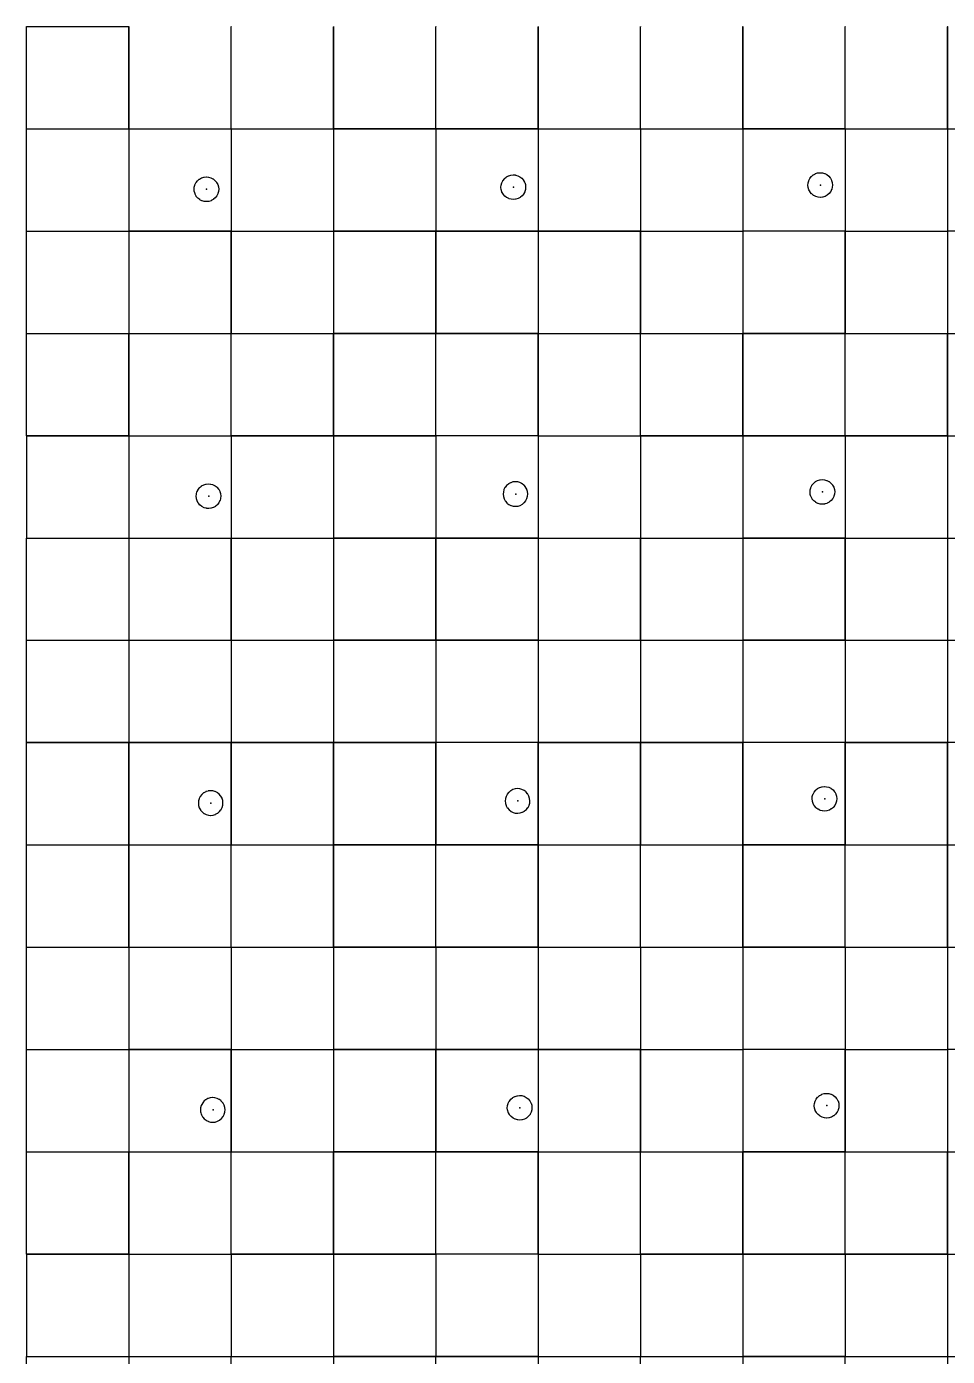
# Model space of a CAD drawing. Header units: metres. Extents: x 0 to 398, y -24 to 612.
# Drawn here: x 0 to 81, y 90 to 207 of the extents above; entities that cross this region are included whole.
import ezdxf

# ---------------------------------------------------------------- set-up
doc = ezdxf.new("R2010")
doc.units = ezdxf.units.M
doc.layers.add('LAYER_01_CUT', color=7, linetype='Continuous')
doc.layers.add('LAYER_04_GRID', color=7, linetype='Continuous')

msp = doc.modelspace()

# ---------------------------------------------------------------- linework, layer by layer
at = {"layer": 'LAYER_01_CUT'}
for points in [[(0, 189.01), (0, 198), (0, 198.01), (0, 207), (8.99, 207), (9, 207), (9, 198.01), (9, 198), (9, 189.01)], [(9, 207), (9, 206.99)], [(9, 198), (9, 206.99)], [(18, 198.01), (18, 207), (18, 206.99)], [(18, 198), (18, 206.99)], [(26.99, 207), (27, 207), (27, 198.01), (27, 198), (27, 189.01)], [(27, 207), (27, 206.99)], [(27, 198), (27, 206.99)], [(36, 198.01), (36, 207), (36, 206.99)], [(36, 198), (36, 206.99)], [(44.99, 207), (45, 207), (45, 198.01), (45, 198), (45, 189.01)], [(45, 207), (45, 206.99)], [(45, 198), (45, 206.99)], [(54, 198.01), (54, 207), (54, 206.99)], [(54, 198), (54, 206.99)], [(62.99, 207), (63, 207), (63, 198.01), (63, 198), (63, 189.01)], [(63, 207), (63, 206.99)], [(63, 198), (63, 206.99)], [(72, 198.01), (72, 207), (72, 206.99)], [(72, 198), (72, 206.99)], [(80.99, 207), (81, 207), (81, 198.01), (81, 198), (81, 189.01)], [(81, 207), (81, 206.99)], [(81, 198), (81, 206.99)], [(0, 198), (8.99, 198)], [(0, 198), (0.01, 198)], [(0.01, 198), (9, 198)], [(8.99, 198), (9, 198)], [(9.01, 198), (9, 198)], [(9, 198), (9, 197.99)], [(9, 198), (17.99, 198)], [(9, 197.99), (9, 189)], [(9.01, 198), (18, 198)], [(17.99, 198), (18, 198), (18, 189.01)], [(18, 198), (18, 198.01)], [(18, 198), (18, 197.99)], [(18, 198), (26.99, 198)], [(18, 198), (18.01, 198)], [(18, 197.99), (18, 189)], [(18.01, 198), (27, 198)], [(26.99, 198), (27, 198)], [(35.99, 198), (27, 198)], [(27.01, 198), (27, 198)], [(27, 198), (27, 197.99)], [(27, 197.99), (27, 189)], [(27.01, 198), (36, 198)], [(35.99, 198), (36, 198), (36, 189.01)], [(36, 198), (36, 198.01)], [(36, 198), (36, 197.99)], [(36, 198), (44.99, 198)], [(36, 198), (36.01, 198)], [(36, 197.99), (36, 189)], [(45, 198), (36.01, 198)], [(45, 198), (44.99, 198)], [(45, 198), (45, 197.99)], [(45, 198), (53.99, 198)], [(45, 198), (45.01, 198)], [(45, 197.99), (45, 189)], [(45.01, 198), (54, 198)], [(53.99, 198), (54, 198), (54, 189.01)], [(54, 198), (54, 198.01)], [(54.01, 198), (54, 198)], [(54, 198), (54, 197.99)], [(54, 198), (62.99, 198)], [(54, 197.99), (54, 189)], [(54.01, 198), (63, 198)], [(63, 198), (62.99, 198)], [(63, 198), (63, 197.99)], [(63, 198), (71.99, 198)], [(63, 198), (63.01, 198)], [(63, 197.99), (63, 189)], [(72, 198), (63.01, 198)], [(71.99, 198), (72, 198), (72, 189.01)], [(72, 198), (72, 198.01)], [(72, 198), (72, 197.99)], [(72, 198), (80.99, 198)], [(72, 198), (72.01, 198)], [(72, 197.99), (72, 189)], [(72.01, 198), (81, 198)], [(80.99, 198), (81, 198)], [(81.01, 198), (81, 198)], [(81, 198), (81, 197.99)], [(81, 198), (89.99, 198)], [(81, 197.99), (81, 189)], [(16.82, 193.1), (16.82, 193.09), (16.88, 192.9), (16.88, 192.9), (16.88, 192.89), (16.9, 192.7), (16.9, 192.69), (16.9, 192.68), (16.89, 192.5), (16.88, 192.5), (16.88, 192.49), (16.83, 192.3), (16.83, 192.3), (16.83, 192.29), (16.74, 192.11), (16.73, 192.1), (16.73, 192.1), (16.6, 191.94), (16.6, 191.93), (16.44, 191.8), (16.43, 191.79), (16.42, 191.78), (16.24, 191.69), (16.24, 191.68), (16.23, 191.68), (16.04, 191.62), (16.03, 191.62), (16.02, 191.62), (15.83, 191.6), (15.82, 191.6), (15.82, 191.6), (15.64, 191.61), (15.63, 191.62), (15.62, 191.62), (15.44, 191.67), (15.43, 191.67), (15.42, 191.67), (15.25, 191.76), (15.24, 191.77), (15.23, 191.77), (15.07, 191.9), (15.06, 191.9), (14.93, 192.06), (14.92, 192.07), (14.92, 192.08), (14.82, 192.26), (14.82, 192.26), (14.82, 192.27), (14.76, 192.46), (14.76, 192.47), (14.75, 192.48), (14.73, 192.67), (14.73, 192.67), (14.73, 192.68), (14.75, 192.86), (14.75, 192.87), (14.75, 192.88), (14.8, 193.06), (14.81, 193.07), (14.81, 193.08), (14.9, 193.25), (14.9, 193.26), (14.91, 193.27), (15.03, 193.43), (15.04, 193.43), (15.19, 193.57), (15.21, 193.58), (15.21, 193.58), (15.39, 193.68), (15.4, 193.68), (15.41, 193.68), (15.59, 193.74), (15.6, 193.74), (15.61, 193.75), (15.8, 193.77), (15.81, 193.77), (15.82, 193.77), (16, 193.75), (16, 193.75), (16.01, 193.75), (16.2, 193.7), (16.2, 193.69), (16.21, 193.69), (16.39, 193.6), (16.4, 193.6), (16.4, 193.59), (16.56, 193.47), (16.57, 193.46), (16.7, 193.31), (16.71, 193.29), (16.72, 193.29), (16.81, 193.11), (16.82, 193.1)], [(42.41, 193.87), (42.59, 193.93), (42.6, 193.93), (42.61, 193.93), (42.8, 193.95), (42.81, 193.95), (42.82, 193.95), (43, 193.94), (43, 193.94), (43.01, 193.93), (43.2, 193.88), (43.2, 193.88), (43.21, 193.88), (43.39, 193.79), (43.4, 193.78), (43.4, 193.78), (43.56, 193.65), (43.57, 193.65), (43.7, 193.49), (43.71, 193.48), (43.72, 193.47), (43.81, 193.3), (43.82, 193.29), (43.82, 193.28), (43.88, 193.09), (43.88, 193.08), (43.88, 193.07), (43.9, 192.88), (43.9, 192.88), (43.9, 192.87), (43.88, 192.69), (43.88, 192.68), (43.88, 192.67), (43.83, 192.49), (43.83, 192.48), (43.83, 192.47), (43.74, 192.3), (43.73, 192.29), (43.73, 192.28), (43.6, 192.12), (43.6, 192.12), (43.44, 191.99), (43.43, 191.97), (43.42, 191.97), (43.24, 191.87), (43.24, 191.87), (43.23, 191.87), (43.04, 191.81), (43.03, 191.81), (43.02, 191.81), (42.83, 191.79), (42.82, 191.79), (42.82, 191.79), (42.64, 191.8), (42.63, 191.8), (42.62, 191.8), (42.44, 191.85), (42.43, 191.86), (42.42, 191.86), (42.24, 191.95), (42.24, 191.95), (42.23, 191.96), (42.07, 192.08), (42.06, 192.09), (41.93, 192.24), (41.92, 192.26), (41.92, 192.27), (41.82, 192.44), (41.82, 192.45), (41.81, 192.46), (41.76, 192.65), (41.75, 192.65), (41.75, 192.66), (41.73, 192.85), (41.73, 192.86), (41.73, 192.87), (41.75, 193.05), (41.75, 193.06), (41.75, 193.06), (41.8, 193.25), (41.8, 193.26), (41.81, 193.26), (41.9, 193.44), (41.9, 193.45), (41.91, 193.46), (42.03, 193.61), (42.04, 193.62), (42.19, 193.75), (42.21, 193.76), (42.21, 193.77), (42.39, 193.86), (42.4, 193.87), (42.41, 193.87)], [(70.7, 193.68), (70.71, 193.67), (70.72, 193.66), (70.81, 193.48), (70.82, 193.47), (70.82, 193.47), (70.88, 193.28), (70.88, 193.27), (70.88, 193.26), (70.9, 193.07), (70.9, 193.06), (70.9, 193.06), (70.88, 192.88), (70.88, 192.87), (70.88, 192.86), (70.83, 192.68), (70.83, 192.67), (70.82, 192.66), (70.74, 192.48), (70.73, 192.48), (70.73, 192.47), (70.6, 192.31), (70.6, 192.3), (70.44, 192.17), (70.43, 192.16), (70.42, 192.16), (70.24, 192.06), (70.23, 192.06), (70.23, 192.05), (70.04, 192), (70.03, 191.99), (70.02, 191.99), (69.83, 191.97), (69.82, 191.97), (69.82, 191.97), (69.64, 191.99), (69.63, 191.99), (69.62, 191.99), (69.44, 192.04), (69.43, 192.04), (69.42, 192.05), (69.24, 192.14), (69.24, 192.14), (69.23, 192.15), (69.07, 192.27), (69.06, 192.28), (68.93, 192.43), (68.92, 192.44), (68.92, 192.45), (68.82, 192.63), (68.82, 192.64), (68.81, 192.64), (68.76, 192.83), (68.75, 192.84), (68.75, 192.85), (68.73, 193.04), (68.73, 193.05), (68.73, 193.06), (68.75, 193.23), (68.75, 193.24), (68.75, 193.25), (68.8, 193.43), (68.8, 193.44), (68.81, 193.45), (68.9, 193.63), (68.9, 193.63), (68.91, 193.64), (69.03, 193.8), (69.04, 193.81), (69.19, 193.94), (69.21, 193.95), (69.21, 193.95), (69.39, 194.05), (69.4, 194.05), (69.41, 194.06), (69.59, 194.12), (69.6, 194.12), (69.61, 194.12), (69.8, 194.14), (69.81, 194.14), (69.82, 194.14), (70, 194.12), (70, 194.12), (70.01, 194.12), (70.19, 194.07), (70.2, 194.07), (70.21, 194.06), (70.39, 193.97), (70.4, 193.97), (70.4, 193.97), (70.56, 193.84), (70.57, 193.83), (70.7, 193.68)], [(0, 189.01), (0, 189)], [(0, 171.01), (0, 180), (0, 180.01), (0, 189), (8.99, 189)], [(0, 189), (0.01, 189)], [(0.01, 189), (9, 189)], [(8.99, 189), (9, 189)], [(9, 189.01), (9, 189)], [(17.99, 189), (9, 189), (9, 180.01), (9, 180), (9, 171.01), (9, 171), (9, 162.01)], [(9.01, 189), (9, 189)], [(9, 188.99), (9, 189)], [(9, 188.99), (9, 180)], [(9.01, 189), (18, 189)], [(18, 189), (17.99, 189)], [(18, 189.01), (18, 189)], [(18, 180.01), (18, 189), (26.99, 189)], [(18, 188.99), (18, 189)], [(18, 189), (18.01, 189)], [(18, 188.99), (18, 180)], [(18.01, 189), (27, 189)], [(26.99, 189), (27, 189)], [(27, 189.01), (27, 189)], [(35.99, 189), (27, 189), (27, 180.01), (27, 180), (27, 171.01), (27, 171), (27, 162.01)], [(27.01, 189), (27, 189)], [(27, 188.99), (27, 189)], [(27, 188.99), (27, 180)], [(27.01, 189), (36, 189)], [(35.99, 189), (36, 189)], [(36, 189.01), (36, 189)], [(36, 180.01), (36, 189), (44.99, 189)], [(36, 188.99), (36, 189)], [(36, 189), (36.01, 189)], [(36, 188.99), (36, 180)], [(45, 189), (36.01, 189)], [(45, 189), (44.99, 189)], [(45, 189.01), (45, 189)], [(53.99, 189), (45, 189), (45, 180.01), (45, 180), (45, 171.01), (45, 171), (45, 162.01)], [(45, 188.99), (45, 189)], [(45, 189), (45.01, 189)], [(45, 188.99), (45, 180)], [(45.01, 189), (54, 189)], [(53.99, 189), (54, 189)], [(54, 189.01), (54, 189)], [(54, 180.01), (54, 189), (62.99, 189)], [(54.01, 189), (54, 189)], [(54, 188.99), (54, 189)], [(54, 188.99), (54, 180)], [(54.01, 189), (63, 189)], [(63, 189), (62.99, 189)], [(63, 189.01), (63, 189)], [(71.99, 189), (63, 189), (63, 180.01), (63, 180), (63, 171.01), (63, 171), (63, 162.01)], [(63, 188.99), (63, 189)], [(63, 189), (63.01, 189)], [(63, 188.99), (63, 180)], [(72, 189), (63.01, 189)], [(72, 189), (71.99, 189)], [(72, 189.01), (72, 189)], [(72, 180.01), (72, 189), (80.99, 189)], [(72, 188.99), (72, 189)], [(72, 189), (72.01, 189)], [(72, 188.99), (72, 180)], [(72.01, 189), (81, 189)], [(80.99, 189), (81, 189)], [(81, 189.01), (81, 189)], [(89.99, 189), (81, 189), (81, 180.01), (81, 180), (81, 171.01), (81, 171), (81, 162.01)], [(81.01, 189), (81, 189)], [(81, 188.99), (81, 189)], [(81, 188.99), (81, 180)], [(0, 180), (8.99, 180)], [(0, 180), (0.01, 180)], [(0.01, 180), (9, 180)], [(8.99, 180), (9, 180)], [(9.01, 180), (9, 180)], [(9, 180), (9, 179.99)], [(9, 180), (17.99, 180)], [(9, 171), (9, 179.99)], [(9.01, 180), (18, 180)], [(18, 180), (17.99, 180)], [(18, 180), (18, 180.01)], [(18, 171.01), (18, 180), (18, 179.99)], [(18, 180), (26.99, 180)], [(18, 180), (18.01, 180)], [(18, 171), (18, 179.99)], [(18.01, 180), (27, 180)], [(26.99, 180), (27, 180)], [(35.99, 180), (27, 180)], [(27.01, 180), (27, 180)], [(27, 180), (27, 179.99)], [(27, 171), (27, 179.99)], [(27.01, 180), (36, 180)], [(35.99, 180), (36, 180)], [(36, 180), (36, 180.01)], [(36, 171.01), (36, 180), (36, 179.99)], [(36, 180), (44.99, 180)], [(36, 180), (36.01, 180)], [(36, 171), (36, 179.99)], [(45, 180), (36.01, 180)], [(45, 180), (44.99, 180)], [(45, 180), (45, 179.99)], [(45, 180), (53.99, 180)], [(45, 180), (45.01, 180)], [(45, 171), (45, 179.99)], [(45.01, 180), (54, 180)], [(53.99, 180), (54, 180)], [(54, 180), (54, 180.01)], [(54, 171.01), (54, 180), (54, 179.99)], [(54.01, 180), (54, 180)], [(54, 180), (62.99, 180)], [(54, 171), (54, 179.99)], [(54.01, 180), (63, 180)], [(63, 180), (62.99, 180)], [(63, 180), (63, 179.99)], [(63, 180), (71.99, 180)], [(63, 180), (63.01, 180)], [(63, 171), (63, 179.99)], [(72, 180), (63.01, 180)], [(72, 180), (71.99, 180)], [(72, 180), (72, 180.01)], [(72, 171.01), (72, 180), (72, 179.99)], [(72, 180), (80.99, 180)], [(72, 180), (72.01, 180)], [(72, 171), (72, 179.99)], [(72.01, 180), (81, 180)], [(80.99, 180), (81, 180)], [(81.01, 180), (81, 180)], [(81, 180), (81, 179.99)], [(81, 180), (89.99, 180)], [(81, 171), (81, 179.99)], [(0, 171), (0, 171.01)], [(8.99, 171), (0, 171), (0, 162.01)], [(0, 171), (0.01, 171)], [(0.01, 171), (9, 171)], [(8.99, 171), (9, 171)], [(9.01, 171), (9, 171)], [(9, 171), (9, 170.99)], [(9, 171), (17.99, 171)], [(9, 170.99), (9, 162)], [(9.01, 171), (18, 171)], [(18, 171), (17.99, 171)], [(18, 171), (18, 171.01)], [(26.99, 171), (18, 171), (18, 162.01)], [(18, 171), (18, 170.99)], [(18, 171), (18.01, 171)], [(18, 170.99), (18, 162)], [(18.01, 171), (27, 171)], [(26.99, 171), (27, 171)], [(35.99, 171), (27, 171)], [(27.01, 171), (27, 171)], [(27, 171), (27, 170.99)], [(27, 170.99), (27, 162)], [(27.01, 171), (36, 171)], [(35.99, 171), (36, 171)], [(36, 171), (36, 171.01)], [(44.99, 171), (36, 171), (36, 162.01)], [(36, 171), (36, 170.99)], [(36, 171), (36.01, 171)], [(36, 170.99), (36, 162)], [(45, 171), (36.01, 171)], [(45, 171), (44.99, 171)], [(45, 171), (45, 170.99)], [(45, 171), (53.99, 171)], [(45, 171), (45.01, 171)], [(45, 170.99), (45, 162)], [(45.01, 171), (54, 171)], [(53.99, 171), (54, 171)], [(54, 171), (54, 171.01)], [(62.99, 171), (54, 171), (54, 162.01)], [(54.01, 171), (54, 171)], [(54, 171), (54, 170.99)], [(54, 170.99), (54, 162)], [(54.01, 171), (63, 171)], [(63, 171), (62.99, 171)], [(63, 171), (63, 170.99)], [(63, 171), (71.99, 171)], [(63, 171), (63.01, 171)], [(63, 170.99), (63, 162)], [(72, 171), (63.01, 171)], [(72, 171), (71.99, 171)], [(72, 171), (72, 171.01)], [(80.99, 171), (72, 171), (72, 162.01)], [(72, 171), (72, 170.99)], [(72, 171), (72.01, 171)], [(72, 170.99), (72, 162)], [(72.01, 171), (81, 171)], [(80.99, 171), (81, 171)], [(81.01, 171), (81, 171)], [(81, 171), (81, 170.99)], [(81, 171), (89.99, 171)], [(81, 170.99), (81, 162)], [(17.01, 166.09), (17.06, 165.91), (17.07, 165.9), (17.07, 165.89), (17.09, 165.7), (17.09, 165.69), (17.09, 165.68), (17.07, 165.5), (17.07, 165.5), (17.07, 165.49), (17.02, 165.3), (17.02, 165.3), (17.01, 165.29), (16.92, 165.11), (16.92, 165.1), (16.91, 165.1), (16.79, 164.94), (16.78, 164.93), (16.63, 164.8), (16.61, 164.79), (16.61, 164.78), (16.43, 164.69), (16.42, 164.68), (16.41, 164.68), (16.23, 164.62), (16.22, 164.62), (16.21, 164.62), (16.02, 164.6), (16.01, 164.6), (16, 164.6), (15.82, 164.61), (15.82, 164.62), (15.81, 164.62), (15.63, 164.67), (15.62, 164.67), (15.61, 164.67), (15.43, 164.76), (15.42, 164.77), (15.42, 164.77), (15.26, 164.9), (15.25, 164.9), (15.12, 165.06), (15.11, 165.07), (15.1, 165.08), (15.01, 165.26), (15, 165.26), (15, 165.27), (14.94, 165.46), (14.94, 165.47), (14.94, 165.48), (14.92, 165.67), (14.92, 165.68), (14.92, 165.68), (14.94, 165.86), (14.94, 165.87), (14.94, 165.88), (14.99, 166.06), (14.99, 166.07), (15, 166.08), (15.08, 166.25), (15.09, 166.26), (15.09, 166.27), (15.22, 166.43), (15.22, 166.44), (15.38, 166.57), (15.39, 166.58), (15.4, 166.58), (15.58, 166.68), (15.59, 166.68), (15.59, 166.69), (15.78, 166.74), (15.79, 166.74), (15.8, 166.75), (15.99, 166.77), (16, 166.77), (16, 166.77), (16.18, 166.75), (16.19, 166.75), (16.2, 166.75), (16.38, 166.7), (16.39, 166.69), (16.4, 166.69), (16.58, 166.6), (16.58, 166.6), (16.59, 166.59), (16.75, 166.47), (16.76, 166.46), (16.89, 166.31), (16.9, 166.29), (16.9, 166.29), (17, 166.11), (17, 166.1), (17.01, 166.09)], [(44, 166.3), (43.9, 166.47), (43.9, 166.48), (43.89, 166.49), (43.76, 166.65), (43.75, 166.65), (43.59, 166.78), (43.58, 166.78), (43.58, 166.79), (43.4, 166.88), (43.39, 166.88), (43.38, 166.88), (43.2, 166.93), (43.19, 166.94), (43.18, 166.94), (43, 166.95), (43, 166.95), (42.99, 166.95), (42.8, 166.93), (42.79, 166.93), (42.78, 166.93), (42.59, 166.87), (42.58, 166.87), (42.58, 166.86), (42.4, 166.77), (42.39, 166.76), (42.38, 166.75), (42.22, 166.62), (42.22, 166.62), (42.09, 166.46), (42.09, 166.45), (42.08, 166.44), (41.99, 166.26), (41.99, 166.26), (41.99, 166.25), (41.94, 166.06), (41.94, 166.06), (41.94, 166.05), (41.92, 165.87), (41.92, 165.86), (41.92, 165.85), (41.94, 165.66), (41.94, 165.66), (41.94, 165.65), (42, 165.46), (42, 165.45), (42.01, 165.44), (42.1, 165.27), (42.11, 165.26), (42.12, 165.25), (42.25, 165.09), (42.26, 165.08), (42.42, 164.96), (42.42, 164.95), (42.43, 164.95), (42.61, 164.86), (42.62, 164.86), (42.62, 164.85), (42.81, 164.8), (42.82, 164.8), (42.82, 164.8), (43, 164.79), (43.01, 164.79), (43.02, 164.79), (43.21, 164.81), (43.22, 164.81), (43.23, 164.81), (43.41, 164.87), (43.42, 164.87), (43.43, 164.87), (43.61, 164.97), (43.61, 164.97), (43.63, 164.99), (43.78, 165.12), (43.79, 165.12), (43.91, 165.28), (43.92, 165.29), (43.92, 165.3), (44.01, 165.47), (44.02, 165.48), (44.02, 165.49), (44.07, 165.67), (44.07, 165.68), (44.07, 165.69), (44.09, 165.87), (44.09, 165.88), (44.09, 165.89), (44.07, 166.08), (44.07, 166.08), (44.06, 166.09), (44.01, 166.28), (44, 166.29), (44, 166.3)], [(70.2, 167.12), (70.38, 167.07), (70.39, 167.07), (70.4, 167.06), (70.57, 166.98), (70.58, 166.97), (70.59, 166.97), (70.75, 166.84), (70.76, 166.84), (70.89, 166.68), (70.9, 166.67), (70.9, 166.66), (71, 166.48), (71, 166.47), (71, 166.47), (71.06, 166.28), (71.06, 166.27), (71.07, 166.26), (71.09, 166.07), (71.09, 166.06), (71.09, 166.06), (71.07, 165.88), (71.07, 165.87), (71.07, 165.86), (71.02, 165.68), (71.01, 165.67), (71.01, 165.66), (70.92, 165.48), (70.92, 165.48), (70.91, 165.47), (70.79, 165.31), (70.78, 165.3), (70.63, 165.17), (70.61, 165.16), (70.61, 165.16), (70.43, 165.06), (70.42, 165.06), (70.41, 165.05), (70.23, 165), (70.22, 164.99), (70.21, 164.99), (70.02, 164.97), (70.01, 164.97), (70, 164.97), (69.82, 164.99), (69.82, 164.99), (69.81, 164.99), (69.62, 165.04), (69.62, 165.04), (69.61, 165.05), (69.43, 165.14), (69.42, 165.14), (69.42, 165.15), (69.26, 165.27), (69.25, 165.28), (69.12, 165.43), (69.11, 165.45), (69.1, 165.45), (69.01, 165.63), (69, 165.64), (69, 165.65), (68.94, 165.83), (68.94, 165.84), (68.94, 165.85), (68.92, 166.04), (68.92, 166.05), (68.92, 166.06), (68.93, 166.24), (68.94, 166.24), (68.94, 166.25), (68.99, 166.43), (68.99, 166.44), (68.99, 166.45), (69.08, 166.63), (69.09, 166.64), (69.09, 166.64), (69.22, 166.8), (69.22, 166.81), (69.38, 166.94), (69.39, 166.95), (69.4, 166.96), (69.58, 167.05), (69.58, 167.06), (69.59, 167.06), (69.78, 167.12), (69.79, 167.12), (69.8, 167.12), (69.99, 167.14), (69.99, 167.14), (70, 167.14), (70.18, 167.12), (70.19, 167.12), (70.2, 167.12)], [(0, 162.01), (0, 162)], [(0, 144.01), (0, 153), (0, 153.01), (0, 162), (8.99, 162), (9, 162), (9, 153.01), (9, 153), (9, 144.01)], [(0, 162), (0.01, 162)], [(0.01, 162), (9, 162)], [(9, 162.01), (9, 162)], [(9.01, 162), (9, 162)], [(9, 161.99), (9, 162)], [(9, 162), (17.99, 162)], [(9, 161.99), (9, 153)], [(9.01, 162), (18, 162)], [(18, 162), (17.99, 162)], [(18, 162.01), (18, 162)], [(18, 153.01), (18, 162), (26.99, 162), (27, 162), (27, 153.01), (27, 153), (27, 144.01)], [(18, 161.99), (18, 162)], [(18, 162), (18.01, 162)], [(18, 161.99), (18, 153)], [(18.01, 162), (27, 162)], [(27, 162.01), (27, 162)], [(35.99, 162), (27, 162)], [(27.01, 162), (27, 162)], [(27, 161.99), (27, 162)], [(27, 161.99), (27, 153)], [(27.01, 162), (36, 162)], [(35.99, 162), (36, 162)], [(36, 162.01), (36, 162)], [(36, 153.01), (36, 162), (44.99, 162), (45, 162), (45, 153.01), (45, 153), (45, 144.01)], [(36, 161.99), (36, 162)], [(36, 162), (36.01, 162)], [(36, 161.99), (36, 153)], [(45, 162), (36.01, 162)], [(45, 162.01), (45, 162)], [(45, 161.99), (45, 162)], [(45, 162), (53.99, 162)], [(45, 162), (45.01, 162)], [(45, 161.99), (45, 153)], [(45.01, 162), (54, 162)], [(53.99, 162), (54, 162)], [(54, 162.01), (54, 162)], [(54, 153.01), (54, 162), (62.99, 162), (63, 162), (63, 153.01), (63, 153), (63, 144.01)], [(54.01, 162), (54, 162)], [(54, 161.99), (54, 162)], [(54, 161.99), (54, 153)], [(54.01, 162), (63, 162)], [(63, 162.01), (63, 162)], [(63, 161.99), (63, 162)], [(63, 162), (71.99, 162)], [(63, 162), (63.01, 162)], [(63, 161.99), (63, 153)], [(72, 162), (63.01, 162)], [(72, 162), (71.99, 162)], [(72, 162.01), (72, 162)], [(72, 153.01), (72, 162), (80.99, 162), (81, 162), (81, 153.01), (81, 153), (81, 144.01)], [(72, 161.99), (72, 162)], [(72, 162), (72.01, 162)], [(72, 161.99), (72, 153)], [(72.01, 162), (81, 162)], [(81, 162.01), (81, 162)], [(81.01, 162), (81, 162)], [(81, 161.99), (81, 162)], [(81, 162), (89.99, 162)], [(81, 161.99), (81, 153)], [(0, 153), (8.99, 153)], [(0, 153), (0.01, 153)], [(0.01, 153), (9, 153)], [(8.99, 153), (9, 153)], [(9.01, 153), (9, 153)], [(9, 153), (9, 152.99)], [(9, 153), (17.99, 153)], [(9, 152.99), (9, 144)], [(9.01, 153), (18, 153)], [(17.99, 153), (18, 153), (18, 144.01)], [(18, 153), (18, 153.01)], [(18, 153), (18, 152.99)], [(18, 153), (26.99, 153)], [(18, 153), (18.01, 153)], [(18, 152.99), (18, 144)], [(18.01, 153), (27, 153)], [(26.99, 153), (27, 153)], [(35.99, 153), (27, 153)], [(27.01, 153), (27, 153)], [(27, 153), (27, 152.99)], [(27, 152.99), (27, 144)], [(27.01, 153), (36, 153)], [(35.99, 153), (36, 153), (36, 144.01)], [(36, 153), (36, 153.01)], [(36, 153), (36, 152.99)], [(36, 153), (44.99, 153)], [(36, 153), (36.01, 153)], [(36, 152.99), (36, 144)], [(45, 153), (36.01, 153)], [(45, 153), (44.99, 153)], [(45, 153), (45, 152.99)], [(45, 153), (53.99, 153)], [(45, 153), (45.01, 153)], [(45, 152.99), (45, 144)], [(45.01, 153), (54, 153)], [(53.99, 153), (54, 153), (54, 144.01)], [(54, 153), (54, 153.01)], [(54.01, 153), (54, 153)], [(54, 153), (54, 152.99)], [(54, 153), (62.99, 153)], [(54, 152.99), (54, 144)], [(54.01, 153), (63, 153)], [(63, 153), (62.99, 153)], [(63, 153), (63, 152.99)], [(63, 153), (71.99, 153)], [(63, 153), (63.01, 153)], [(63, 152.99), (63, 144)], [(72, 153), (63.01, 153)], [(71.99, 153), (72, 153), (72, 144.01)], [(72, 153), (72, 153.01)], [(72, 153), (72, 152.99)], [(72, 153), (80.99, 153)], [(72, 153), (72.01, 153)], [(72, 152.99), (72, 144)], [(72.01, 153), (81, 153)], [(80.99, 153), (81, 153)], [(81.01, 153), (81, 153)], [(81, 153), (81, 152.99)], [(81, 153), (89.99, 153)], [(81, 152.99), (81, 144)], [(0, 144.01), (0, 144)], [(8.99, 144), (0, 144), (0.01, 144)], [(0, 135.01), (0, 144)], [(0.01, 144), (9, 144)], [(8.99, 144), (9, 144)], [(9, 144.01), (9, 144)], [(17.99, 144), (9, 144), (9.01, 144)], [(9, 135.01), (9, 144)], [(9, 143.99), (9, 144)], [(9, 143.99), (9, 135)], [(9.01, 144), (18, 144)], [(18, 144), (17.99, 144)], [(18, 144.01), (18, 144)], [(26.99, 144), (18, 144), (18.01, 144)], [(18, 135.01), (18, 144)], [(18, 143.99), (18, 144)], [(18, 143.99), (18, 135)], [(18.01, 144), (27, 144)], [(26.99, 144), (27, 144)], [(27, 144.01), (27, 144)], [(35.99, 144), (27, 144), (27.01, 144)], [(27, 135.01), (27, 144)], [(27, 143.99), (27, 144)], [(27, 143.99), (27, 135)], [(27.01, 144), (36, 144)], [(35.99, 144), (36, 144)], [(36, 144.01), (36, 144)], [(44.99, 144), (36, 144), (36.01, 144)], [(36, 135.01), (36, 144)], [(36, 143.99), (36, 144)], [(36, 143.99), (36, 135)], [(45, 144), (36.01, 144)], [(45, 144), (44.99, 144)], [(45, 144.01), (45, 144)], [(53.99, 144), (45, 144), (45.01, 144)], [(45, 135.01), (45, 144)], [(45, 143.99), (45, 144)], [(45, 143.99), (45, 135)], [(45.01, 144), (54, 144)], [(53.99, 144), (54, 144)], [(54, 144.01), (54, 144)], [(62.99, 144), (54, 144), (54.01, 144)], [(54, 135.01), (54, 144)], [(54, 143.99), (54, 144)], [(54, 143.99), (54, 135)], [(54.01, 144), (63, 144)], [(63, 144), (62.99, 144)], [(63, 144.01), (63, 144)], [(71.99, 144), (63, 144), (63.01, 144)], [(63, 135.01), (63, 144)], [(63, 143.99), (63, 144)], [(63, 143.99), (63, 135)], [(72, 144), (63.01, 144)], [(72, 144), (71.99, 144)], [(72, 144.01), (72, 144)], [(80.99, 144), (72, 144), (72.01, 144)], [(72, 135.01), (72, 144)], [(72, 143.99), (72, 144)], [(72, 143.99), (72, 135)], [(72.01, 144), (81, 144)], [(80.99, 144), (81, 144)], [(81, 144.01), (81, 144)], [(89.99, 144), (81, 144), (81.01, 144)], [(81, 135.01), (81, 144)], [(81, 143.99), (81, 144)], [(81, 143.99), (81, 135)], [(15.19, 138.27), (15.19, 138.26), (15.29, 138.08), (15.3, 138.07), (15.31, 138.06), (15.44, 137.9), (15.44, 137.9), (15.6, 137.77), (15.61, 137.77), (15.62, 137.76), (15.8, 137.68), (15.8, 137.67), (15.81, 137.67), (16, 137.62), (16, 137.62), (16.01, 137.62), (16.19, 137.6), (16.2, 137.6), (16.21, 137.6), (16.4, 137.62), (16.4, 137.62), (16.41, 137.62), (16.6, 137.68), (16.61, 137.68), (16.62, 137.69), (16.79, 137.78), (16.8, 137.79), (16.81, 137.8), (16.97, 137.93), (16.98, 137.94), (17.1, 138.1), (17.11, 138.1), (17.11, 138.11), (17.2, 138.29), (17.2, 138.3), (17.2, 138.3), (17.26, 138.49), (17.26, 138.5), (17.26, 138.5), (17.27, 138.68), (17.27, 138.69), (17.27, 138.7), (17.25, 138.89), (17.25, 138.9), (17.25, 138.91), (17.19, 139.09), (17.19, 139.1), (17.19, 139.11), (17.09, 139.29), (17.09, 139.29), (17.07, 139.31), (16.94, 139.46), (16.94, 139.47), (16.78, 139.59), (16.77, 139.6), (16.76, 139.6), (16.58, 139.69), (16.58, 139.7), (16.57, 139.7), (16.39, 139.75), (16.38, 139.75), (16.37, 139.75), (16.19, 139.77), (16.18, 139.77), (16.17, 139.77), (15.98, 139.75), (15.98, 139.75), (15.97, 139.74), (15.78, 139.69), (15.77, 139.68), (15.76, 139.68), (15.59, 139.58), (15.58, 139.58), (15.57, 139.57), (15.41, 139.44), (15.41, 139.43), (15.28, 139.27), (15.28, 139.26), (15.27, 139.26), (15.18, 139.08), (15.18, 139.07), (15.18, 139.06), (15.12, 138.88), (15.12, 138.87), (15.12, 138.86), (15.11, 138.68), (15.11, 138.68), (15.11, 138.67), (15.13, 138.48), (15.13, 138.47), (15.13, 138.46), (15.19, 138.27), (15.19, 138.27)], [(44.25, 139.09), (44.19, 139.28), (44.19, 139.29), (44.19, 139.3), (44.09, 139.47), (44.08, 139.48), (44.07, 139.49), (43.94, 139.65), (43.94, 139.66), (43.78, 139.78), (43.77, 139.79), (43.76, 139.79), (43.58, 139.88), (43.58, 139.88), (43.57, 139.88), (43.38, 139.94), (43.38, 139.94), (43.37, 139.94), (43.19, 139.95), (43.18, 139.95), (43.17, 139.95), (42.98, 139.93), (42.98, 139.93), (42.97, 139.93), (42.78, 139.87), (42.77, 139.87), (42.76, 139.87), (42.59, 139.77), (42.58, 139.76), (42.57, 139.75), (42.41, 139.62), (42.4, 139.62), (42.28, 139.46), (42.27, 139.45), (42.27, 139.44), (42.18, 139.26), (42.18, 139.26), (42.18, 139.25), (42.12, 139.07), (42.12, 139.06), (42.12, 139.05), (42.11, 138.87), (42.11, 138.86), (42.11, 138.85), (42.13, 138.66), (42.13, 138.66), (42.13, 138.65), (42.19, 138.46), (42.19, 138.45), (42.19, 138.44), (42.29, 138.27), (42.29, 138.26), (42.31, 138.25), (42.44, 138.09), (42.44, 138.09), (42.6, 137.96), (42.61, 137.95), (42.62, 137.95), (42.8, 137.86), (42.8, 137.86), (42.81, 137.86), (42.99, 137.8), (43, 137.8), (43.01, 137.8), (43.19, 137.79), (43.2, 137.79), (43.21, 137.79), (43.4, 137.81), (43.4, 137.81), (43.41, 137.81), (43.6, 137.87), (43.61, 137.87), (43.62, 137.87), (43.79, 137.97), (43.8, 137.98), (43.81, 137.99), (43.97, 138.12), (43.97, 138.12), (44.1, 138.28), (44.1, 138.29), (44.11, 138.3), (44.2, 138.48), (44.2, 138.48), (44.2, 138.49), (44.26, 138.67), (44.26, 138.68), (44.26, 138.69), (44.27, 138.87), (44.27, 138.88), (44.27, 138.89), (44.25, 139.08), (44.25, 139.08), (44.25, 139.09)], [(69.59, 139.96), (69.76, 140.05), (69.77, 140.06), (69.78, 140.06), (69.97, 140.12), (69.97, 140.12), (69.98, 140.12), (70.17, 140.14), (70.18, 140.14), (70.19, 140.14), (70.37, 140.12), (70.38, 140.12), (70.38, 140.12), (70.57, 140.07), (70.58, 140.07), (70.58, 140.07), (70.76, 139.98), (70.77, 139.97), (70.78, 139.97), (70.94, 139.84), (70.94, 139.84), (71.07, 139.68), (71.08, 139.67), (71.09, 139.66), (71.18, 139.48), (71.19, 139.48), (71.19, 139.47), (71.25, 139.28), (71.25, 139.27), (71.25, 139.26), (71.27, 139.07), (71.27, 139.06), (71.27, 139.06), (71.26, 138.88), (71.26, 138.87), (71.25, 138.86), (71.2, 138.68), (71.2, 138.67), (71.2, 138.66), (71.11, 138.48), (71.1, 138.48), (71.1, 138.47), (70.97, 138.31), (70.97, 138.3), (70.81, 138.17), (70.8, 138.16), (70.79, 138.16), (70.62, 138.06), (70.61, 138.06), (70.6, 138.05), (70.41, 138), (70.4, 137.99), (70.39, 137.99), (70.2, 137.97), (70.2, 137.97), (70.19, 137.97), (70.01, 137.99), (70, 137.99), (69.99, 137.99), (69.81, 138.04), (69.8, 138.04), (69.79, 138.05), (69.62, 138.14), (69.61, 138.14), (69.6, 138.15), (69.44, 138.27), (69.44, 138.28), (69.31, 138.43), (69.29, 138.45), (69.29, 138.45), (69.19, 138.63), (69.19, 138.64), (69.19, 138.65), (69.13, 138.83), (69.13, 138.84), (69.13, 138.85), (69.11, 139.04), (69.11, 139.05), (69.11, 139.06), (69.12, 139.24), (69.12, 139.24), (69.12, 139.25), (69.17, 139.44), (69.18, 139.44), (69.18, 139.45), (69.27, 139.63), (69.27, 139.64), (69.28, 139.64), (69.4, 139.8), (69.41, 139.81), (69.56, 139.94), (69.58, 139.95), (69.59, 139.96)], [(0, 135.01), (0, 135)], [(0, 117.01), (0, 126), (0, 126.01), (0, 135), (8.99, 135), (9, 135), (9, 126.01), (9, 126), (9, 117.01)], [(0, 135), (0.01, 135)], [(0.01, 135), (9, 135)], [(9, 135.01), (9, 135)], [(9.01, 135), (9, 135)], [(9, 135), (9, 134.99)], [(9, 135), (17.99, 135)], [(9, 126), (9, 134.99)], [(9.01, 135), (18, 135)], [(18, 135), (17.99, 135)], [(18, 135.01), (18, 135)], [(18, 126.01), (18, 135), (18, 134.99)], [(18, 135), (26.99, 135)], [(18, 135), (18.01, 135)], [(18, 126), (18, 134.99)], [(18.01, 135), (27, 135)], [(26.99, 135), (27, 135), (27, 126.01), (27, 126), (27, 117.01)], [(27, 135.01), (27, 135)], [(35.99, 135), (27, 135)], [(27.01, 135), (27, 135)], [(27, 135), (27, 134.99)], [(27, 126), (27, 134.99)], [(27.01, 135), (36, 135)], [(35.99, 135), (36, 135)], [(36, 135.01), (36, 135)], [(36, 126.01), (36, 135), (36, 134.99)], [(36, 135), (44.99, 135)], [(36, 135), (36.01, 135)], [(36, 126), (36, 134.99)], [(45, 135), (36.01, 135)], [(44.99, 135), (45, 135), (45, 126.01), (45, 126), (45, 117.01)], [(45, 135.01), (45, 135)], [(45, 135), (45, 134.99)], [(45, 135), (53.99, 135)], [(45, 135), (45.01, 135)], [(45, 126), (45, 134.99)], [(45.01, 135), (54, 135)], [(53.99, 135), (54, 135)], [(54, 135.01), (54, 135)], [(54, 126.01), (54, 135), (54, 134.99)], [(54.01, 135), (54, 135)], [(54, 135), (62.99, 135)], [(54, 126), (54, 134.99)], [(54.01, 135), (63, 135)], [(62.99, 135), (63, 135), (63, 126.01), (63, 126), (63, 117.01)], [(63, 135.01), (63, 135)], [(63, 135), (63, 134.99)], [(63, 135), (71.99, 135)], [(63, 135), (63.01, 135)], [(63, 126), (63, 134.99)], [(72, 135), (63.01, 135)], [(72, 135), (71.99, 135)], [(72, 135.01), (72, 135)], [(72, 126.01), (72, 135), (72, 134.99)], [(72, 135), (80.99, 135)], [(72, 135), (72.01, 135)], [(72, 126), (72, 134.99)], [(72.01, 135), (81, 135)], [(80.99, 135), (81, 135), (81, 126.01), (81, 126), (81, 117.01)], [(81, 135.01), (81, 135)], [(81.01, 135), (81, 135)], [(81, 135), (81, 134.99)], [(81, 135), (89.99, 135)], [(81, 126), (81, 134.99)], [(0, 126), (8.99, 126)], [(0, 126), (0.01, 126)], [(0.01, 126), (9, 126)], [(8.99, 126), (9, 126)], [(9.01, 126), (9, 126)], [(9, 126), (9, 125.99)], [(9, 126), (17.99, 126)], [(9, 125.99), (9, 117)], [(9.01, 126), (18, 126)], [(17.99, 126), (18, 126), (18, 117.01)], [(18, 126), (18, 126.01)], [(18, 126), (18, 125.99)], [(18, 126), (26.99, 126)], [(18, 126), (18.01, 126)], [(18, 125.99), (18, 117)], [(18.01, 126), (27, 126)], [(26.99, 126), (27, 126)], [(35.99, 126), (27, 126)], [(27.01, 126), (27, 126)], [(27, 126), (27, 125.99)], [(27, 125.99), (27, 117)], [(27.01, 126), (36, 126)], [(35.99, 126), (36, 126), (36, 117.01)], [(36, 126), (36, 126.01)], [(36, 126), (36, 125.99)], [(36, 126), (44.99, 126)], [(36, 126), (36.01, 126)], [(36, 125.99), (36, 117)], [(45, 126), (36.01, 126)], [(45, 126), (44.99, 126)], [(45, 126), (45, 125.99)], [(45, 126), (53.99, 126)], [(45, 126), (45.01, 126)], [(45, 125.99), (45, 117)], [(45.01, 126), (54, 126)], [(53.99, 126), (54, 126), (54, 117.01)], [(54, 126), (54, 126.01)], [(54.01, 126), (54, 126)], [(54, 126), (54, 125.99)], [(54, 126), (62.99, 126)], [(54, 125.99), (54, 117)], [(54.01, 126), (63, 126)], [(63, 126), (62.99, 126)], [(63, 126), (63, 125.99)], [(63, 126), (71.99, 126)], [(63, 126), (63.01, 126)], [(63, 125.99), (63, 117)], [(72, 126), (63.01, 126)], [(71.99, 126), (72, 126), (72, 117.01)], [(72, 126), (72, 126.01)], [(72, 126), (72, 125.99)], [(72, 126), (80.99, 126)], [(72, 126), (72.01, 126)], [(72, 125.99), (72, 117)], [(72.01, 126), (81, 126)], [(80.99, 126), (81, 126)], [(81.01, 126), (81, 126)], [(81, 126), (81, 125.99)], [(81, 126), (89.99, 126)], [(81, 125.99), (81, 117)], [(0, 117.01), (0, 117)], [(0, 99.01), (0, 108), (0, 108.01), (0, 117), (8.99, 117)], [(0, 117), (0.01, 117)], [(0.01, 117), (9, 117)], [(8.99, 117), (9, 117)], [(9, 117.01), (9, 117)], [(17.99, 117), (9, 117), (9, 108.01), (9, 108), (9, 99.01), (9, 99), (9, 90.01)], [(9.01, 117), (9, 117)], [(9, 116.99), (9, 117)], [(9.01, 117), (18, 117)], [(18, 117), (17.99, 117)], [(18, 117.01), (18, 117)], [(18, 108.01), (18, 117), (26.99, 117)], [(18, 116.99), (18, 117)], [(18, 117), (18.01, 117)], [(18.01, 117), (27, 117)], [(26.99, 117), (27, 117)], [(27, 117.01), (27, 117)], [(35.99, 117), (27, 117), (27, 108.01), (27, 108), (27, 99.01), (27, 99), (27, 90.01)], [(27.01, 117), (27, 117)], [(27, 116.99), (27, 117)], [(27.01, 117), (36, 117)], [(35.99, 117), (36, 117)], [(36, 117.01), (36, 117)], [(36, 108.01), (36, 117), (44.99, 117)], [(36, 116.99), (36, 117)], [(36, 117), (36.01, 117)], [(45, 117), (36.01, 117)], [(45, 117), (44.99, 117)], [(45, 117.01), (45, 117)], [(53.99, 117), (45, 117), (45, 108.01), (45, 108), (45, 99.01), (45, 99), (45, 90.01)], [(45, 116.99), (45, 117)], [(45, 117), (45.01, 117)], [(45.01, 117), (54, 117)], [(53.99, 117), (54, 117)], [(54, 117.01), (54, 117)], [(54, 108.01), (54, 117), (62.99, 117)], [(54.01, 117), (54, 117)], [(54, 116.99), (54, 117)], [(54.01, 117), (63, 117)], [(63, 117), (62.99, 117)], [(63, 117.01), (63, 117)], [(71.99, 117), (63, 117), (63, 108.01), (63, 108), (63, 99.01), (63, 99), (63, 90.01)], [(63, 116.99), (63, 117)], [(63, 117), (63.01, 117)], [(72, 117), (63.01, 117)], [(72, 117), (71.99, 117)], [(72, 117.01), (72, 117)], [(72, 108.01), (72, 117), (80.99, 117)], [(72, 116.99), (72, 117)], [(72, 117), (72.01, 117)], [(72.01, 117), (81, 117)], [(80.99, 117), (81, 117)], [(81, 117.01), (81, 117)], [(89.99, 117), (81, 117), (81, 108.01), (81, 108), (81, 99.01), (81, 99), (81, 90.01)], [(81.01, 117), (81, 117)], [(81, 116.99), (81, 117)], [(9, 116.99), (9, 108)], [(18, 116.99), (18, 108)], [(27, 116.99), (27, 108)], [(36, 116.99), (36, 108)], [(45, 116.99), (45, 108)], [(54, 116.99), (54, 108)], [(63, 116.99), (63, 108)], [(72, 116.99), (72, 108)], [(81, 116.99), (81, 108)], [(17.44, 111.9), (17.44, 111.91), (17.38, 112.09), (17.38, 112.1), (17.37, 112.11), (17.28, 112.29), (17.27, 112.29), (17.26, 112.31), (17.13, 112.46), (17.12, 112.47), (16.96, 112.59), (16.96, 112.6), (16.95, 112.6), (16.77, 112.69), (16.76, 112.7), (16.76, 112.7), (16.57, 112.75), (16.56, 112.75), (16.56, 112.75), (16.38, 112.77), (16.37, 112.77), (16.36, 112.77), (16.17, 112.75), (16.16, 112.75), (16.15, 112.74), (15.97, 112.69), (15.96, 112.68), (15.95, 112.68), (15.77, 112.58), (15.77, 112.58), (15.75, 112.57), (15.6, 112.44), (15.59, 112.43), (15.47, 112.27), (15.46, 112.26), (15.46, 112.26), (15.37, 112.08), (15.36, 112.07), (15.36, 112.06), (15.31, 111.88), (15.31, 111.87), (15.31, 111.86), (15.29, 111.68), (15.29, 111.68), (15.29, 111.67), (15.31, 111.48), (15.31, 111.47), (15.32, 111.46), (15.37, 111.27), (15.38, 111.27), (15.38, 111.26), (15.48, 111.08), (15.48, 111.07), (15.49, 111.06), (15.62, 110.91), (15.63, 110.9), (15.79, 110.77), (15.8, 110.77), (15.8, 110.76), (15.98, 110.68), (15.99, 110.67), (16, 110.67), (16.18, 110.62), (16.19, 110.62), (16.2, 110.62), (16.38, 110.6), (16.38, 110.6), (16.39, 110.6), (16.58, 110.62), (16.59, 110.62), (16.6, 110.62), (16.79, 110.68), (16.8, 110.69), (16.8, 110.69), (16.98, 110.78), (16.99, 110.79), (17, 110.8), (17.16, 110.93), (17.16, 110.94), (17.29, 111.1), (17.29, 111.1), (17.3, 111.11), (17.39, 111.29), (17.39, 111.3), (17.39, 111.31), (17.44, 111.49), (17.44, 111.5), (17.44, 111.51), (17.46, 111.68), (17.46, 111.69), (17.46, 111.7), (17.44, 111.89), (17.44, 111.9)], [(42.75, 112.75), (42.77, 112.77), (42.77, 112.77), (42.95, 112.87), (42.96, 112.87), (42.97, 112.87), (43.15, 112.93), (43.16, 112.93), (43.17, 112.93), (43.36, 112.95), (43.37, 112.95), (43.38, 112.95), (43.56, 112.94), (43.56, 112.94), (43.57, 112.94), (43.75, 112.89), (43.76, 112.88), (43.77, 112.88), (43.95, 112.79), (43.96, 112.79), (43.96, 112.78), (44.12, 112.66), (44.13, 112.65), (44.26, 112.49), (44.27, 112.48), (44.28, 112.47), (44.37, 112.3), (44.38, 112.29), (44.38, 112.28), (44.44, 112.09), (44.44, 112.09), (44.44, 112.08), (44.46, 111.89), (44.46, 111.88), (44.46, 111.87), (44.44, 111.69), (44.44, 111.68), (44.44, 111.68), (44.39, 111.49), (44.39, 111.48), (44.38, 111.48), (44.3, 111.3), (44.29, 111.29), (44.29, 111.28), (44.16, 111.12), (44.16, 111.12), (44, 110.99), (43.99, 110.98), (43.98, 110.97), (43.8, 110.88), (43.79, 110.87), (43.79, 110.87), (43.6, 110.81), (43.59, 110.81), (43.58, 110.81), (43.39, 110.79), (43.38, 110.79), (43.38, 110.79), (43.2, 110.8), (43.19, 110.8), (43.18, 110.81), (43, 110.86), (42.99, 110.86), (42.98, 110.86), (42.8, 110.95), (42.8, 110.96), (42.79, 110.96), (42.63, 111.09), (42.62, 111.09), (42.49, 111.25), (42.48, 111.26), (42.48, 111.27), (42.38, 111.44), (42.38, 111.45), (42.37, 111.46), (42.32, 111.65), (42.31, 111.66), (42.31, 111.66), (42.29, 111.86), (42.29, 111.86), (42.29, 111.87), (42.31, 112.05), (42.31, 112.06), (42.31, 112.07), (42.36, 112.25), (42.36, 112.26), (42.37, 112.27), (42.46, 112.44), (42.46, 112.45), (42.47, 112.46), (42.59, 112.62), (42.6, 112.62), (42.75, 112.75)], [(69.6, 112.81), (69.75, 112.94), (69.76, 112.95), (69.77, 112.96), (69.95, 113.05), (69.96, 113.06), (69.97, 113.06), (70.15, 113.12), (70.16, 113.12), (70.17, 113.12), (70.36, 113.14), (70.37, 113.14), (70.38, 113.14), (70.55, 113.13), (70.56, 113.12), (70.57, 113.12), (70.75, 113.07), (70.76, 113.07), (70.77, 113.07), (70.95, 112.98), (70.96, 112.97), (70.96, 112.97), (71.12, 112.84), (71.13, 112.84), (71.26, 112.68), (71.27, 112.67), (71.27, 112.66), (71.37, 112.48), (71.37, 112.48), (71.38, 112.47), (71.44, 112.28), (71.44, 112.27), (71.44, 112.26), (71.46, 112.07), (71.46, 112.06), (71.46, 112.06), (71.44, 111.88), (71.44, 111.87), (71.44, 111.86), (71.39, 111.68), (71.39, 111.67), (71.38, 111.66), (71.3, 111.49), (71.29, 111.48), (71.29, 111.47), (71.16, 111.31), (71.15, 111.3), (71, 111.17), (70.99, 111.16), (70.98, 111.16), (70.8, 111.06), (70.79, 111.06), (70.79, 111.06), (70.6, 111), (70.59, 111), (70.58, 110.99), (70.39, 110.97), (70.38, 110.97), (70.38, 110.97), (70.2, 110.99), (70.19, 110.99), (70.18, 110.99), (70, 111.04), (69.99, 111.05), (69.98, 111.05), (69.8, 111.14), (69.8, 111.14), (69.79, 111.15), (69.63, 111.27), (69.62, 111.28), (69.49, 111.43), (69.48, 111.45), (69.48, 111.45), (69.38, 111.63), (69.38, 111.64), (69.37, 111.65), (69.32, 111.83), (69.31, 111.84), (69.31, 111.85), (69.29, 112.04), (69.29, 112.05), (69.29, 112.06), (69.31, 112.24), (69.31, 112.24), (69.31, 112.25), (69.36, 112.44), (69.36, 112.44), (69.37, 112.45), (69.46, 112.63), (69.46, 112.64), (69.47, 112.64), (69.59, 112.8), (69.6, 112.81)], [(0, 108), (8.99, 108)], [(0, 108), (0.01, 108)], [(0.01, 108), (9, 108)], [(8.99, 108), (9, 108)], [(9.01, 108), (9, 108)], [(9, 108), (9, 107.99)], [(9, 108), (17.99, 108)], [(9, 99), (9, 107.99)], [(9.01, 108), (18, 108)], [(18, 108), (17.99, 108)], [(18, 108), (18, 108.01)], [(18, 99.01), (18, 108), (18, 107.99)], [(18, 108), (26.99, 108)], [(18, 108), (18.01, 108)], [(18, 99), (18, 107.99)], [(18.01, 108), (27, 108)], [(26.99, 108), (27, 108)], [(35.99, 108), (27, 108)], [(27.01, 108), (27, 108)], [(27, 108), (27, 107.99)], [(27, 99), (27, 107.99)], [(27.01, 108), (36, 108)], [(35.99, 108), (36, 108)], [(36, 108), (36, 108.01)], [(36, 99.01), (36, 108), (36, 107.99)], [(36, 108), (44.99, 108)], [(36, 108), (36.01, 108)], [(36, 99), (36, 107.99)], [(45, 108), (36.01, 108)], [(45, 108), (44.99, 108)], [(45, 108), (45, 107.99)], [(45, 108), (53.99, 108)], [(45, 108), (45.01, 108)], [(45, 99), (45, 107.99)], [(45.01, 108), (54, 108)], [(53.99, 108), (54, 108)], [(54, 108), (54, 108.01)], [(54, 99.01), (54, 108), (54, 107.99)], [(54.01, 108), (54, 108)], [(54, 108), (62.99, 108)], [(54, 99), (54, 107.99)], [(54.01, 108), (63, 108)], [(63, 108), (62.99, 108)], [(63, 108), (63, 107.99)], [(63, 108), (71.99, 108)], [(63, 108), (63.01, 108)], [(63, 99), (63, 107.99)], [(72, 108), (63.01, 108)], [(72, 108), (71.99, 108)], [(72, 108), (72, 108.01)], [(72, 99.01), (72, 108), (72, 107.99)], [(72, 108), (80.99, 108)], [(72, 108), (72.01, 108)], [(72, 99), (72, 107.99)], [(72.01, 108), (81, 108)], [(80.99, 108), (81, 108)], [(81.01, 108), (81, 108)], [(81, 108), (81, 107.99)], [(81, 108), (89.99, 108)], [(81, 99), (81, 107.99)], [(0, 99), (0, 99.01)], [(8.99, 99), (0, 99), (0, 90.01)], [(0, 99), (0.01, 99)], [(0.01, 99), (9, 99)], [(8.99, 99), (9, 99)], [(9.01, 99), (9, 99)], [(9, 99), (9, 98.99)], [(9, 99), (17.99, 99)], [(9, 98.99), (9, 90)], [(9.01, 99), (18, 99)], [(18, 99), (17.99, 99)], [(18, 99), (18, 99.01)], [(26.99, 99), (18, 99), (18, 90.01)], [(18, 99), (18, 98.99)], [(18, 99), (18.01, 99)], [(18, 98.99), (18, 90)], [(18.01, 99), (27, 99)], [(26.99, 99), (27, 99)], [(35.99, 99), (27, 99)], [(27.01, 99), (27, 99)], [(27, 99), (27, 98.99)], [(27, 98.99), (27, 90)], [(27.01, 99), (36, 99)], [(35.99, 99), (36, 99)], [(36, 99), (36, 99.01)], [(44.99, 99), (36, 99), (36, 90.01)], [(36, 99), (36, 98.99)], [(36, 99), (36.01, 99)], [(36, 98.99), (36, 90)], [(45, 99), (36.01, 99)], [(45, 99), (44.99, 99)], [(45, 99), (45, 98.99)], [(45, 99), (53.99, 99)], [(45, 99), (45.01, 99)], [(45, 98.99), (45, 90)], [(45.01, 99), (54, 99)], [(53.99, 99), (54, 99)], [(54, 99), (54, 99.01)], [(62.99, 99), (54, 99), (54, 90.01)], [(54.01, 99), (54, 99)], [(54, 99), (54, 98.99)], [(54, 98.99), (54, 90)], [(54.01, 99), (63, 99)], [(63, 99), (62.99, 99)], [(63, 99), (63, 98.99)], [(63, 99), (71.99, 99)], [(63, 99), (63.01, 99)], [(63, 98.99), (63, 90)], [(72, 99), (63.01, 99)], [(72, 99), (71.99, 99)], [(72, 99), (72, 99.01)], [(80.99, 99), (72, 99), (72, 90.01)], [(72, 99), (72, 98.99)], [(72, 99), (72.01, 99)], [(72, 98.99), (72, 90)], [(72.01, 99), (81, 99)], [(80.99, 99), (81, 99)], [(81.01, 99), (81, 99)], [(81, 99), (81, 98.99)], [(81, 99), (89.99, 99)], [(81, 98.99), (81, 90)], [(0, 90.01), (0, 90)], [(0, 72.01), (0, 81), (0, 81.01), (0, 90), (8.99, 90), (9, 90), (9, 81.01), (9, 81), (9, 72.01)], [(0, 90), (0.01, 90)], [(0.01, 90), (9, 90)], [(9, 90.01), (9, 90)], [(9.01, 90), (9, 90)], [(9, 89.99), (9, 90)], [(9, 90), (17.99, 90)], [(9.01, 90), (18, 90)], [(18, 90), (17.99, 90)], [(18, 90.01), (18, 90)], [(18, 81.01), (18, 90), (26.99, 90), (27, 90), (27, 81.01), (27, 81), (27, 72.01)], [(18, 89.99), (18, 90)], [(18, 90), (18.01, 90)], [(18.01, 90), (27, 90)], [(27, 90.01), (27, 90)], [(35.99, 90), (27, 90)], [(27.01, 90), (27, 90)], [(27, 89.99), (27, 90)], [(27.01, 90), (36, 90)], [(35.99, 90), (36, 90)], [(36, 90.01), (36, 90)], [(36, 81.01), (36, 90), (44.99, 90), (45, 90), (45, 81.01), (45, 81), (45, 72.01)], [(36, 89.99), (36, 90)], [(36, 90), (36.01, 90)], [(45, 90), (36.01, 90)], [(45, 90.01), (45, 90)], [(45, 89.99), (45, 90)], [(45, 90), (53.99, 90)], [(45, 90), (45.01, 90)], [(45.01, 90), (54, 90)], [(53.99, 90), (54, 90)], [(54, 90.01), (54, 90)], [(54, 81.01), (54, 90), (62.99, 90), (63, 90), (63, 81.01), (63, 81), (63, 72.01)], [(54.01, 90), (54, 90)], [(54, 89.99), (54, 90)], [(54.01, 90), (63, 90)], [(63, 90.01), (63, 90)], [(63, 89.99), (63, 90)], [(63, 90), (71.99, 90)], [(63, 90), (63.01, 90)], [(72, 90), (63.01, 90)], [(72, 90), (71.99, 90)], [(72, 90.01), (72, 90)], [(72, 81.01), (72, 90), (80.99, 90), (81, 90), (81, 81.01), (81, 81), (81, 72.01)], [(72, 89.99), (72, 90)], [(72, 90), (72.01, 90)], [(72.01, 90), (81, 90)], [(81, 90.01), (81, 90)], [(81.01, 90), (81, 90)], [(81, 89.99), (81, 90)], [(81, 90), (89.99, 90)]]:
    msp.add_lwpolyline(points, dxfattribs=at)
at = {"layer": 'LAYER_04_GRID'}
for p in [(69.84, 193.06), (15.84, 192.68), (42.84, 192.87), (16.03, 165.68), (43.03, 165.87), (70.03, 166.06), (16.22, 138.68), (43.22, 138.87), (70.22, 139.06), (16.4, 111.68), (43.4, 111.87), (70.4, 112.06)]:
    msp.add_point(p, dxfattribs=at)

doc.saveas('drawing.dxf')
